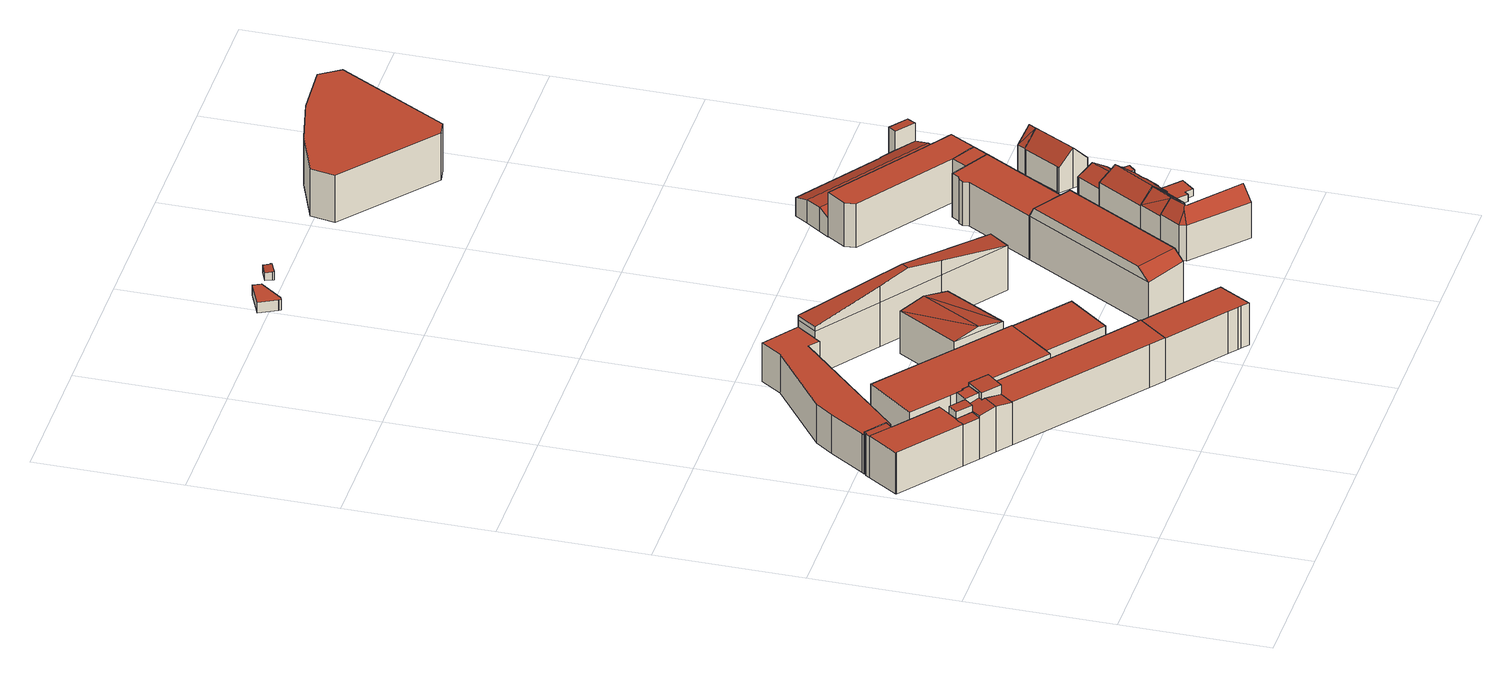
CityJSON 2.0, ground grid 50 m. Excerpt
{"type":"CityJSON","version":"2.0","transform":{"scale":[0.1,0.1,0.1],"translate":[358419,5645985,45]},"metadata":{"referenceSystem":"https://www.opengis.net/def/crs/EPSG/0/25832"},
"CityObjects":{
"building1":{"type":"Building","attributes":{"Gemeindeschluessel":"05315000","Geometrietyp2DReferenz":"3000","function":"31001_2000","roofType":"1000","measuredHeight":18.03},"geometry":[{"type":"Solid","lod":"2","boundaries":[[[[0,1,2,3]],[[4,5,1,0]],[[6,7,5,4]],[[8,9,7,6]],[[10,11,9,8]],[[12,13,11,10]],[[3,2,13,12]],[[10,8,6,4,0,3,12]],[[1,5,7,9,11,13,2]]]],"semantics":{"surfaces":[{"type":"WallSurface"},{"type":"RoofSurface"},{"type":"GroundSurface"}],"values":[[0,0,0,0,0,0,0,1,2]]}}]},
"building2":{"type":"Building","attributes":{"Gemeindeschluessel":"05315000","Geometrietyp2DReferenz":"3000","function":"31001_2000"},"children":["building2-1","building2-2","building2-3","building2-4","building2-5","building2-6","building2-7","building2-8"]},
"building2-1":{"type":"BuildingPart","attributes":{"roofType":"3100","measuredHeight":17.16},"parents":["building2"],"geometry":[{"type":"Solid","lod":"2","boundaries":[[[[14,15,16,17,18]],[[19,20,21,22]],[[18,17,23,24]],[[25,19,22,26,14,18,27]],[[24,28,27,18]],[[16,29,21,20,30,31,32,23,17]],[[15,14,26,33]],[[16,15,33,29]],[[29,33,26,22,21]],[[20,19,25,30]],[[30,25,27,31]],[[27,28,32,31]],[[32,28,24,23]]]],"semantics":{"surfaces":[{"type":"WallSurface"},{"type":"RoofSurface"},{"type":"GroundSurface"},{"type":"ClosureSurface"}],"values":[[0,0,0,1,1,2,0,3,3,3,3,3,3]]}}]},
"building2-2":{"type":"BuildingPart","attributes":{"roofType":"2100","measuredHeight":15.67},"parents":["building2"],"geometry":[{"type":"Solid","lod":"2","boundaries":[[[[34,35,16,15]],[[36,37,34,15,33]],[[35,38,29,16]],[[37,36,39]],[[35,34,37,39,38]],[[38,39,36,33,29]],[[16,29,33,15]]]],"semantics":{"surfaces":[{"type":"WallSurface"},{"type":"RoofSurface"},{"type":"GroundSurface"},{"type":"ClosureSurface"}],"values":[[0,1,2,0,3,3,3]]}}]},
"building2-3":{"type":"BuildingPart","attributes":{"roofType":"2100","measuredHeight":15.59},"parents":["building2"],"geometry":[{"type":"Solid","lod":"2","boundaries":[[[[40,41,42,43]],[[44,45,41,40]],[[46,47,45,44]],[[48,49,47,46]],[[50,51,49,48]],[[48,46,44,40,43,50]],[[41,45,47,49,51,42]],[[51,50,43,42]]]],"semantics":{"surfaces":[{"type":"WallSurface"},{"type":"RoofSurface"},{"type":"GroundSurface"},{"type":"ClosureSurface"}],"values":[[0,0,0,0,0,1,2,3]]}}]},
"building2-4":{"type":"BuildingPart","attributes":{"roofType":"9999","measuredHeight":6.33},"parents":["building2"],"geometry":[{"type":"Solid","lod":"2","boundaries":[[[[52,53,54,55,56]],[[52,57,58,53]],[[56,59,57,52]],[[55,21,59,56]],[[21,55,54,60]],[[60,54,53,58]],[[60,58,57,59,21]]]],"semantics":{"surfaces":[{"type":"RoofSurface"},{"type":"WallSurface"},{"type":"GroundSurface"}],"values":[[0,1,1,1,1,1,2]]}}]},
"building2-5":{"type":"BuildingPart","attributes":{"roofType":"1000","measuredHeight":16.21},"parents":["building2"],"geometry":[{"type":"Solid","lod":"2","boundaries":[[[[61,62,63,64]],[[65,24,23,62,61]],[[66,67,68,69]],[[70,71,67,66]],[[64,63,71,70]],[[66,69,72,65,61,64,70]],[[62,23,32,68,67,71,63]],[[24,65,72,28]],[[23,24,28,32]],[[32,28,72,69,68]]]],"semantics":{"surfaces":[{"type":"WallSurface"},{"type":"RoofSurface"},{"type":"GroundSurface"},{"type":"ClosureSurface"}],"values":[[0,0,0,0,0,1,2,0,3,3]]}}]},
"building2-6":{"type":"BuildingPart","attributes":{"roofType":"1000","measuredHeight":15.56},"parents":["building2"],"geometry":[{"type":"Solid","lod":"2","boundaries":[[[[73,43,42,74,75]],[[76,53,58,51,50,77]],[[78,79,35,34,80]],[[75,74,79,78]],[[80,37,39,81,76,77,73,75,78]],[[42,51,58,60,38,35,79,74]],[[43,73,77,50]],[[51,42,43,50]],[[53,76,81,54]],[[58,53,54,60]],[[60,54,81,39,38]],[[37,80,34]],[[38,39,37,34,35]]]],"semantics":{"surfaces":[{"type":"WallSurface"},{"type":"RoofSurface"},{"type":"GroundSurface"},{"type":"ClosureSurface"}],"values":[[0,0,0,0,1,2,0,3,0,3,3,0,3]]}}]},
"building2-7":{"type":"BuildingPart","attributes":{"roofType":"2100","measuredHeight":19.95},"parents":["building2"],"geometry":[{"type":"Solid","lod":"2","boundaries":[[[[82,83,20,19,84]],[[85,69,68,83,82]],[[84,86,87,85,82]],[[32,31,30,20,83,68]],[[72,69,85,87]],[[69,72,28,32,68]],[[27,28,72,87,86,25]],[[30,31,27,25]],[[32,28,27,31]],[[25,86,84,19]],[[20,30,25,19]]]],"semantics":{"surfaces":[{"type":"WallSurface"},{"type":"RoofSurface"},{"type":"GroundSurface"},{"type":"ClosureSurface"}],"values":[[0,0,1,2,0,3,0,3,3,0,3]]}}]},
"building2-8":{"type":"BuildingPart","attributes":{"roofType":"2100","measuredHeight":18.32},"parents":["building2"],"geometry":[{"type":"Solid","lod":"2","boundaries":[[[[88,89,90,91]],[[60,21,29,38]],[[39,36,90,89,81]],[[39,81,54,60,38]],[[54,81,89,88,22,55]],[[21,60,54,55]],[[26,22,88,91]],[[55,22,26,33,29,21]],[[33,26,91,90,36]],[[39,38,29,33,36]]]],"semantics":{"surfaces":[{"type":"RoofSurface"},{"type":"GroundSurface"},{"type":"WallSurface"},{"type":"ClosureSurface"}],"values":[[0,1,2,3,2,3,2,3,2,3]]}}]},
"building3":{"type":"Building","attributes":{"Gemeindeschluessel":"05315000","Geometrietyp2DReferenz":"3000","function":"31001_2000","roofType":"1000","measuredHeight":14.4},"address":[{"country":"Germany","locality":"Köln","thoroughfareNumber":"117","thoroughfareName":"Deutz-Mülheimer Str."}],"geometry":[{"type":"Solid","lod":"2","boundaries":[[[[92,93,94,95]],[[96,97,93,92]],[[98,99,97,96]],[[100,101,99,98]],[[102,103,101,100]],[[104,105,103,102]],[[106,107,105,104]],[[108,109,107,106]],[[110,111,109,108]],[[112,113,111,110]],[[114,115,113,112]],[[116,117,115,114]],[[95,94,117,116]],[[114,112,110,108,106,104,102,100,98,96,92,95,116]],[[93,97,99,101,103,105,107,109,111,113,115,117,94]]]],"semantics":{"surfaces":[{"type":"WallSurface"},{"type":"RoofSurface"},{"type":"GroundSurface"}],"values":[[0,0,0,0,0,0,0,0,0,0,0,0,0,1,2]]}}]},
"building4":{"type":"Building","attributes":{"Gemeindeschluessel":"05315000","Geometrietyp2DReferenz":"3000","function":"31001_2000","roofType":"1000","measuredHeight":12.83},"geometry":[{"type":"Solid","lod":"2","boundaries":[[[[118,119,120,121]],[[122,123,119,118]],[[124,125,123,122]],[[126,127,125,124]],[[128,129,127,126]],[[130,131,129,128]],[[132,133,131,130]],[[134,135,133,132]],[[121,120,135,134]],[[132,130,128,126,124,122,118,121,134]],[[119,123,125,127,129,131,133,135,120]]]],"semantics":{"surfaces":[{"type":"WallSurface"},{"type":"RoofSurface"},{"type":"GroundSurface"}],"values":[[0,0,0,0,0,0,0,0,0,1,2]]}}]},
"building5":{"type":"Building","attributes":{"Gemeindeschluessel":"05315000","Geometrietyp2DReferenz":"3000","function":"31001_2000","roofType":"1000","measuredHeight":12.24},"address":[{"country":"Germany","locality":"Köln","thoroughfareNumber":"119","thoroughfareName":"Deutz-Mülheimer Str."}],"geometry":[{"type":"Solid","lod":"2","boundaries":[[[[136,137,138,139]],[[140,141,137,136]],[[142,143,141,140]],[[139,138,143,142]],[[140,136,139,142]],[[137,141,143,138]]]],"semantics":{"surfaces":[{"type":"WallSurface"},{"type":"RoofSurface"},{"type":"GroundSurface"}],"values":[[0,0,0,0,1,2]]}}]},
"building6":{"type":"Building","attributes":{"Gemeindeschluessel":"05315000","Geometrietyp2DReferenz":"3000","function":"31001_2000","roofType":"1000","measuredHeight":15.69},"address":[{"country":"Germany","locality":"Köln","thoroughfareNumber":"115","thoroughfareName":"Deutz-Mülheimer Str."}],"geometry":[{"type":"Solid","lod":"2","boundaries":[[[[144,145,146,147]],[[148,149,145,144]],[[150,151,149,148]],[[152,153,151,150]],[[154,155,153,152]],[[156,157,155,154]],[[147,146,157,156]],[[154,152,150,148,144,147,156]],[[145,149,151,153,155,157,146]]]],"semantics":{"surfaces":[{"type":"WallSurface"},{"type":"RoofSurface"},{"type":"GroundSurface"}],"values":[[0,0,0,0,0,0,0,1,2]]}}]},
"building7":{"type":"Building","attributes":{"Gemeindeschluessel":"05315000","Geometrietyp2DReferenz":"3000","function":"31001_2000","roofType":"3100","measuredHeight":17.87},"geometry":[{"type":"Solid","lod":"2","boundaries":[[[[158,159,160,161]],[[162,163,159,158]],[[164,165,163,162]],[[161,160,165,164]],[[158,166,162]],[[164,167,161]],[[167,166,158]],[[158,161,167]],[[164,162,166]],[[166,167,164]],[[159,163,165,160]]]],"semantics":{"surfaces":[{"type":"WallSurface"},{"type":"RoofSurface"},{"type":"GroundSurface"}],"values":[[0,0,0,0,0,0,1,1,1,1,2]]}}]},
"building8":{"type":"Building","attributes":{"Gemeindeschluessel":"05315000","Geometrietyp2DReferenz":"3000","function":"31001_2000","roofType":"5000","measuredHeight":24.68},"geometry":[{"type":"Solid","lod":"2","boundaries":[[[[168,169,170,171]],[[172,173,169,168]],[[174,175,173,172]],[[176,177,175,174]],[[178,179,177,176]],[[180,181,179,178]],[[182,183,181,180]],[[184,185,183,182]],[[186,187,185,184]],[[171,170,187,186]],[[188,189,190]],[[191,192,193,190,189,178]],[[194,195,196,197,189,188]],[[189,197,198,180,178]],[[198,182,180]],[[198,197,196,184,182]],[[195,194,171,186]],[[196,195,186,184]],[[194,188,190,168,171]],[[193,192,174,172]],[[190,193,172,168]],[[192,191,176,174]],[[191,178,176]],[[169,173,175,177,179,181,183,185,187,170]]]],"semantics":{"surfaces":[{"type":"WallSurface"},{"type":"RoofSurface"},{"type":"GroundSurface"}],"values":[[0,0,0,0,0,0,0,0,0,0,1,1,1,1,0,0,0,0,0,0,0,0,0,2]]}}]},
"building9":{"type":"Building","attributes":{"Gemeindeschluessel":"05315000","Geometrietyp2DReferenz":"3000","function":"31001_2000","roofType":"1000","measuredHeight":3.75},"geometry":[{"type":"Solid","lod":"2","boundaries":[[[[199,200,201,202]],[[203,204,200,199]],[[205,206,204,203]],[[207,208,206,205]],[[209,210,208,207]],[[211,212,210,209]],[[202,201,212,211]],[[209,207,205,203,199,202,211]],[[200,204,206,208,210,212,201]]]],"semantics":{"surfaces":[{"type":"WallSurface"},{"type":"RoofSurface"},{"type":"GroundSurface"}],"values":[[0,0,0,0,0,0,0,1,2]]}}]},
"building10":{"type":"Building","attributes":{"Gemeindeschluessel":"05315000","Geometrietyp2DReferenz":"3000","function":"31001_2000","roofType":"9999","measuredHeight":20.16},"address":[{"country":"Germany","locality":"Köln","thoroughfareNumber":"121","thoroughfareName":"Deutz-Mülheimer Str."}],"geometry":[{"type":"Solid","lod":"2","boundaries":[[[[213,214,215,216]],[[217,218,214,213]],[[219,220,218,217]],[[216,215,220,219]],[[216,221,222,213]],[[213,222,223,217]],[[217,223,224,219]],[[219,224,221,216]],[[222,221,224,223]],[[214,218,220,215]]]],"semantics":{"surfaces":[{"type":"WallSurface"},{"type":"RoofSurface"},{"type":"GroundSurface"}],"values":[[0,0,0,0,1,0,1,0,1,2]]}}]},
"building11":{"type":"Building","attributes":{"Gemeindeschluessel":"05315000","Geometrietyp2DReferenz":"3000","function":"31001_2000","roofType":"2100","measuredHeight":3.08},"geometry":[{"type":"Solid","lod":"2","boundaries":[[[[225,226,227,228]],[[229,230,226,225]],[[231,232,230,229]],[[233,234,232,231]],[[235,236,234,233]],[[237,238,236,235]],[[228,227,238,237]],[[235,233,231,229,225,228,237]],[[226,230,232,234,236,238,227]]]],"semantics":{"surfaces":[{"type":"WallSurface"},{"type":"RoofSurface"},{"type":"GroundSurface"}],"values":[[0,0,0,0,0,0,0,1,2]]}}]},
"building12":{"type":"Building","attributes":{"Gemeindeschluessel":"05315000","Geometrietyp2DReferenz":"3000","function":"31001_1100","roofType":"5000","measuredHeight":17.74},"address":[{"country":"Germany","locality":"Köln","thoroughfareNumber":"1","thoroughfareName":"Ferdinandstr."}],"geometry":[{"type":"Solid","lod":"2","boundaries":[[[[239,240,241,242]],[[243,244,240,239]],[[245,246,244,243]],[[247,248,246,245]],[[249,250,248,247]],[[251,252,250,249]],[[242,241,252,251]],[[253,254,255,251,249,256]],[[249,247,256]],[[256,247,245,253]],[[254,253,245,243,257]],[[243,239,257]],[[254,257,239,242,255]],[[242,251,255]],[[240,244,246,248,250,252,241]]]],"semantics":{"surfaces":[{"type":"WallSurface"},{"type":"RoofSurface"},{"type":"GroundSurface"}],"values":[[0,0,0,0,0,0,0,1,0,1,1,0,1,1,2]]}}]},
"building13":{"type":"Building","attributes":{"Gemeindeschluessel":"05315000","Geometrietyp2DReferenz":"3000","function":"31001_1000","roofType":"3100","measuredHeight":17.01},"address":[{"country":"Germany","locality":"Köln","thoroughfareNumber":"136","thoroughfareName":"Deutz-Mülheimer Str."}],"geometry":[{"type":"Solid","lod":"2","boundaries":[[[[258,259,240,260]],[[261,262,259,258]],[[263,264,262,261]],[[260,240,264,263]],[[258,265,261]],[[263,266,260]],[[266,265,258]],[[258,260,266]],[[263,261,265]],[[265,266,263]],[[259,262,264,240]]]],"semantics":{"surfaces":[{"type":"WallSurface"},{"type":"RoofSurface"},{"type":"GroundSurface"}],"values":[[0,0,0,0,0,0,1,1,1,1,2]]}}]},
"building14":{"type":"Building","attributes":{"Gemeindeschluessel":"05315000","Geometrietyp2DReferenz":"3000","function":"31001_2000"},"children":["building14-1","building14-2"]},
"building14-1":{"type":"BuildingPart","attributes":{"roofType":"1000","measuredHeight":16.33},"parents":["building14"],"geometry":[{"type":"Solid","lod":"2","boundaries":[[[[267,268,269,270]],[[271,272,268,267]],[[273,274,272,271]],[[275,276,274,273]],[[273,271,267,270,275]],[[268,272,274,276,269]],[[270,269,276,275]]]],"semantics":{"surfaces":[{"type":"WallSurface"},{"type":"RoofSurface"},{"type":"GroundSurface"},{"type":"ClosureSurface"}],"values":[[0,0,0,0,1,2,3]]}}]},
"building14-2":{"type":"BuildingPart","attributes":{"roofType":"1000","measuredHeight":16.33},"parents":["building14"],"geometry":[{"type":"Solid","lod":"2","boundaries":[[[[277,215,214,278]],[[279,280,215,277]],[[281,282,280,279]],[[283,284,282,281]],[[285,286,284,283]],[[287,288,286,285]],[[270,269,288,287]],[[278,214,276,275]],[[270,287,285,283,281,279,277,278,275]],[[215,280,282,284,286,288,269,276,214]],[[275,276,269,270]]]],"semantics":{"surfaces":[{"type":"WallSurface"},{"type":"RoofSurface"},{"type":"GroundSurface"},{"type":"ClosureSurface"}],"values":[[0,0,0,0,0,0,0,0,1,2,3]]}}]},
"building15":{"type":"Building","attributes":{"Gemeindeschluessel":"05315000","Geometrietyp2DReferenz":"3000","function":"31001_1100","roofType":"3100","measuredHeight":16.89},"address":[{"country":"Germany","locality":"Köln","thoroughfareNumber":"138","thoroughfareName":"Deutz-Mülheimer Str."}],"geometry":[{"type":"Solid","lod":"2","boundaries":[[[[289,290,291,292]],[[293,294,290,289]],[[295,296,294,293]],[[297,298,296,295]],[[299,300,298,297]],[[301,262,300,299]],[[302,303,262,301]],[[304,259,303,302]],[[305,306,259,304]],[[307,308,306,305]],[[309,310,308,307]],[[311,312,310,309]],[[292,291,312,311]],[[305,304,302,307]],[[301,299,297,295,293,289,292,311,309,307,302]],[[290,294,296,298,300,262,303,259,306,308,310,312,291]]]],"semantics":{"surfaces":[{"type":"WallSurface"},{"type":"RoofSurface"},{"type":"GroundSurface"}],"values":[[0,0,0,0,0,0,0,0,0,0,0,0,0,1,1,2]]}}]},
"building16":{"type":"Building","attributes":{"Gemeindeschluessel":"05315000","Geometrietyp2DReferenz":"3000","function":"31001_2000","roofType":"1000","measuredHeight":16.43},"geometry":[{"type":"Solid","lod":"2","boundaries":[[[[313,314,315,267]],[[316,317,314,313]],[[318,319,317,316]],[[320,321,319,318]],[[322,323,321,320]],[[324,325,323,322]],[[273,326,325,324]],[[271,327,326,273]],[[267,315,327,271]],[[273,324,322,320,318,316,313,267,271]],[[314,317,319,321,323,325,326,327,315]]]],"semantics":{"surfaces":[{"type":"WallSurface"},{"type":"RoofSurface"},{"type":"GroundSurface"}],"values":[[0,0,0,0,0,0,0,0,0,1,2]]}}]},
"building17":{"type":"Building","attributes":{"Gemeindeschluessel":"05315000","Geometrietyp2DReferenz":"3000","function":"31001_1000"},"address":[{"country":"Germany","locality":"Köln","thoroughfareNumber":"140","thoroughfareName":"Deutz-Mülheimer Str."}],"children":["building17-1","building17-2","building17-3"]},
"building17-1":{"type":"BuildingPart","attributes":{"roofType":"2100","measuredHeight":7.61},"parents":["building17"],"geometry":[{"type":"Solid","lod":"2","boundaries":[[[[328,310,329,330]],[[331,332,310,328]],[[333,334,335,336]],[[330,329,334,333]],[[336,331,328,330,333]],[[310,332,335,334,329]],[[332,331,336,335]]]],"semantics":{"surfaces":[{"type":"WallSurface"},{"type":"RoofSurface"},{"type":"GroundSurface"},{"type":"ClosureSurface"}],"values":[[0,0,0,0,1,2,3]]}}]},
"building17-2":{"type":"BuildingPart","attributes":{"roofType":"3100","measuredHeight":13.4},"parents":["building17"],"geometry":[{"type":"Solid","lod":"2","boundaries":[[[[337,338,332,331,339]],[[340,306,338,337]],[[341,342,306,340]],[[343,342,341]],[[344,345,342,343]],[[346,347,345,344]],[[348,349,347,346]],[[350,351,352,349,348]],[[353,336,335,354,355,356]],[[346,344,343,341,340,337,348]],[[339,353,356,350,348,337]],[[332,338,306,342,345,347,349,352,354,335]],[[331,336,353,339]],[[332,335,336,331]],[[355,351,350,356]],[[354,352,351,355]]]],"semantics":{"surfaces":[{"type":"WallSurface"},{"type":"RoofSurface"},{"type":"GroundSurface"},{"type":"ClosureSurface"}],"values":[[0,0,0,0,0,0,0,0,0,1,1,2,0,3,0,3]]}}]},
"building17-3":{"type":"BuildingPart","attributes":{"roofType":"1000","measuredHeight":7.5},"parents":["building17"],"geometry":[{"type":"Solid","lod":"2","boundaries":[[[[357,358,359,360]],[[355,354,358,357]],[[361,362,352,351]],[[363,364,362,361]],[[365,366,364,363]],[[367,368,366,365]],[[369,370,368,367]],[[371,372,370,369]],[[373,374,372,371]],[[375,376,374,373]],[[377,378,376,375]],[[360,359,378,377]],[[375,373,371,369,367,365,363,361,351,355,357,360,377]],[[358,354,352,362,364,366,368,370,372,374,376,378,359]],[[354,355,351,352]]]],"semantics":{"surfaces":[{"type":"WallSurface"},{"type":"RoofSurface"},{"type":"GroundSurface"},{"type":"ClosureSurface"}],"values":[[0,0,0,0,0,0,0,0,0,0,0,0,1,2,3]]}}]},
"building18":{"type":"Building","attributes":{"Gemeindeschluessel":"05315000","Geometrietyp2DReferenz":"3000","function":"31001_2460","roofType":"1000","measuredHeight":2.58},"geometry":[{"type":"Solid","lod":"2","boundaries":[[[[379,380,381,382]],[[383,384,380,379]],[[385,386,384,383]],[[387,388,386,385]],[[389,390,388,387]],[[382,381,390,389]],[[387,385,383,379,382,389]],[[380,384,386,388,390,381]]]],"semantics":{"surfaces":[{"type":"WallSurface"},{"type":"RoofSurface"},{"type":"GroundSurface"}],"values":[[0,0,0,0,0,0,1,2]]}}]},
"building19":{"type":"Building","attributes":{"Gemeindeschluessel":"05315000","Geometrietyp2DReferenz":"3000","function":"31001_2000"},"children":["building19-1","building19-2"]},
"building19-1":{"type":"BuildingPart","attributes":{"roofType":"2100","measuredHeight":13.76},"parents":["building19"],"geometry":[{"type":"Solid","lod":"2","boundaries":[[[[391,392,393,394]],[[395,396,397,392,391]],[[394,393,398,399,400]],[[395,391,394,400]],[[392,397,398,393]],[[396,395,400,399]],[[398,397,396,399]]]],"semantics":{"surfaces":[{"type":"WallSurface"},{"type":"RoofSurface"},{"type":"GroundSurface"},{"type":"ClosureSurface"}],"values":[[0,0,0,1,2,0,3]]}}]},
"building19-2":{"type":"BuildingPart","attributes":{"roofType":"9999","measuredHeight":9.04},"parents":["building19"],"geometry":[{"type":"Solid","lod":"2","boundaries":[[[[401,402,403,404]],[[405,406,402,401]],[[407,408,406,405]],[[409,410,408,407]],[[411,412,410,409]],[[413,414,412,411]],[[415,416,414,413]],[[417,418,416,415]],[[419,420,418,417]],[[399,398,420,419]],[[421,422,397,396]],[[423,424,422,421]],[[425,426,424,423]],[[404,403,426,425]],[[396,399,419,417,415,413,411,421]],[[407,405,401,404,425,409]],[[409,425,423,421,411]],[[402,406,408,410,412,414,416,418,420,398,397,422,424,426,403]],[[398,399,396,397]]]],"semantics":{"surfaces":[{"type":"WallSurface"},{"type":"RoofSurface"},{"type":"GroundSurface"},{"type":"ClosureSurface"}],"values":[[0,0,0,0,0,0,0,0,0,0,0,0,0,0,1,1,1,2,3]]}}]},
"building20":{"type":"Building","attributes":{"Gemeindeschluessel":"05315000","Geometrietyp2DReferenz":"3000","function":"31001_1000"},"address":[{"country":"Germany","locality":"Köln","thoroughfareNumber":"144","thoroughfareName":"Deutz-Mülheimer Str."}],"children":["building20-1","building20-2"]},
"building20-1":{"type":"BuildingPart","attributes":{"roofType":"3100","measuredHeight":14.89},"parents":["building20"],"geometry":[{"type":"Solid","lod":"2","boundaries":[[[[427,428,429,430,431]],[[432,433,428,427]],[[434,435,436,433,432]],[[427,437,432]],[[438,437,427]],[[427,431,439,438]],[[434,432,437]],[[437,438,440,434]],[[428,433,436,441,429]],[[434,442,435]],[[441,443,431,430,429]],[[436,435,442,443,441]],[[440,442,434]],[[438,439,431,443]],[[440,438,443,442]]]],"semantics":{"surfaces":[{"type":"WallSurface"},{"type":"RoofSurface"},{"type":"GroundSurface"},{"type":"ClosureSurface"}],"values":[[0,0,0,0,1,1,1,1,2,0,3,3,0,3,3]]}}]},
"building20-2":{"type":"BuildingPart","attributes":{"roofType":"3100","measuredHeight":14.92},"parents":["building20"],"geometry":[{"type":"Solid","lod":"2","boundaries":[[[[444,445,446,447]],[[448,449,445,444]],[[450,451,449,448]],[[452,453,451,450]],[[454,455,453,452]],[[456,457,455,454]],[[458,459,457,456]],[[460,461,459,458]],[[430,429,461,460]],[[462,463,436,435]],[[447,446,463,462]],[[439,431,430,460,458,456,454,452,464]],[[450,448,444,447,462,435,442,440,464,452]],[[445,449,451,453,455,457,459,461,429,441,436,463,446]],[[439,464,438]],[[429,430,431,443,441]],[[431,439,438,443]],[[438,464,440]],[[443,442,435,436,441]],[[443,438,440,442]]]],"semantics":{"surfaces":[{"type":"WallSurface"},{"type":"RoofSurface"},{"type":"GroundSurface"},{"type":"ClosureSurface"}],"values":[[0,0,0,0,0,0,0,0,0,0,0,1,1,2,0,3,3,0,3,3]]}}]},
"building21":{"type":"Building","attributes":{"Gemeindeschluessel":"05315000","Geometrietyp2DReferenz":"3000","function":"31001_2000","roofType":"1000","measuredHeight":17.57},"address":[{"country":"Germany","locality":"Köln","thoroughfareNumber":"5","thoroughfareName":"Am Eckigen Rundbau"},{"country":"Germany","locality":"Köln","thoroughfareNumber":"5","thoroughfareName":"KHD-Str."},{"country":"Germany","locality":"Köln","thoroughfareNumber":"7","thoroughfareName":"Am Eckigen Rundbau"}],"geometry":[{"type":"Solid","lod":"2","boundaries":[[[[465,466,467,468]],[[469,470,466,465]],[[471,472,470,469]],[[473,474,472,471]],[[475,476,474,473]],[[477,478,476,475]],[[479,480,478,477]],[[468,467,480,479]],[[477,475,473,471,469,465,468,479]],[[466,470,472,474,476,478,480,467]]]],"semantics":{"surfaces":[{"type":"WallSurface"},{"type":"RoofSurface"},{"type":"GroundSurface"}],"values":[[0,0,0,0,0,0,0,0,1,2]]}}]}
},
"vertices":[
[349,675,208],[349,675,28],[380,715,28],[380,715,208],[307,707,208],[307,707,28],[335,743,208],[335,743,28],[355,727,208],[355,727,28],[358,731,208],[358,731,28],[376,718,208],[376,718,28],
[262,648,183],[262,648,176],[262,648,23],[312,610,23],[312,610,194],[349,675,192],[349,675,23],[307,707,23],[307,707,183],[362,571,23],[362,571,183],[338,662,192],[284,678,183],[347,655,194],[397,616,183],[284,678,23],[338,662,23],[347,655,23],[397,616,23],[284,678,179],
[211,688,176],[211,688,23],[234,717,179],[227,708,178],[234,717,23],[234,717,178],
[81,967,178],[81,967,23],[73,954,23],[73,954,176],[83,966,178],[83,966,23],[89,974,179],[89,974,23],[157,921,179],[157,921,23],[141,899,176],[141,899,23],
[338,746,86],[287,785,86],[257,746,86],[307,707,86],[335,743,86],[338,746,23],[287,785,23],[335,743,23],[257,746,23],
[784,242,185],[784,242,23],[831,205,23],[831,205,185],[362,571,185],[813,377,185],[813,377,23],[438,669,23],[438,669,185],[908,304,185],[908,304,23],[397,616,185],
[73,954,178],[4,849,23],[4,849,178],[287,785,178],[141,899,178],[6,847,178],[6,847,23],[211,688,178],[257,746,178],
[380,715,222],[380,715,23],[349,675,219],[438,669,222],[338,662,218],[397,616,218],
[307,707,206],[257,746,206],[234,717,204],[284,678,204],
[157,921,166],[157,921,22],[171,910,22],[171,910,166],[89,974,166],[89,974,22],[95,982,166],[95,982,22],[173,1101,166],[173,1101,22],[218,1161,166],[218,1161,22],[458,1343,166],[458,1343,22],[506,1415,166],[506,1415,22],[622,1330,166],[622,1330,22],[573,1262,166],[573,1262,22],[559,1243,166],[559,1243,22],[526,1272,166],[526,1272,22],[178,917,166],[178,917,22],
[389,1033,154],[389,1033,25],[268,875,25],[268,875,154],[460,978,154],[460,978,25],[644,833,154],[644,833,25],[793,716,154],[793,716,25],[820,695,154],[820,695,25],[713,558,154],[713,558,25],[697,538,154],[697,538,25],[393,777,154],[393,777,25],
[820,695,151],[820,695,28],[713,558,28],[713,558,151],[1002,552,151],[1002,552,28],[896,414,151],[896,414,28],
[908,304,183],[908,304,26],[831,205,26],[831,205,183],[1153,113,183],[1153,113,26],[1090,4,183],[1090,4,26],[1066,23,183],[1066,23,26],[1056,30,183],[1056,30,26],[1026,54,183],[1026,54,26],
[767,1041,181],[767,1041,23],[644,833,23],[644,833,181],[913,927,181],[913,927,23],[793,716,181],[793,716,23],[840,984,201],[718,775,201],
[758,1231,192],[758,1231,27],[622,1330,27],[622,1330,192],[826,1181,192],[826,1181,27],[908,1120,192],[908,1120,27],[1174,925,192],[1174,925,27],[1241,876,192],[1241,876,27],[1191,808,192],[1191,808,27],[979,963,192],[979,963,27],[782,1109,192],[782,1109,27],[573,1262,192],[573,1262,27],[623,1329,209],[889,1067,274],[758,1231,205],[1174,925,194],[908,1120,201],[826,1181,203],[622,1330,209],[573,1262,209],[782,1109,254],[871,1043,274],[979,963,246],
[579,3075,47],[579,3075,9],[487,3034,9],[487,3034,47],[592,3049,47],[592,3049,9],[534,2972,47],[534,2972,9],[522,2966,47],[522,2966,9],[519,2973,47],[519,2973,9],[518,2973,47],[518,2973,9],
[1489,695,211],[1489,695,31],[1365,785,31],[1365,785,195],[1235,255,201],[1235,255,31],[1103,331,194],[1103,331,31],[1356,769,232],[1483,686,232],[1253,288,233],[1125,371,233],
[664,3058,40],[664,3058,11],[673,3037,11],[673,3037,42],[705,3076,40],[705,3076,11],[714,3054,42],[714,3054,11],[715,3054,42],[715,3054,11],[717,3049,42],[717,3049,11],[676,3031,42],[676,3031,11],
[1520,405,166],[1520,405,33],[1479,336,33],[1479,336,166],[1598,360,166],[1598,360,33],[1586,336,166],[1586,336,33],[1724,221,166],[1724,221,33],[1659,150,166],[1659,150,33],[1482,310,166],[1482,310,33],[1531,325,207],[1530,330,210],[1518,328,201],[1691,185,210],[1559,383,208],
[1564,481,159],[1564,481,33],[1520,405,159],[1657,428,159],[1657,428,33],[1612,352,159],[1612,352,33],[1610,455,203],[1566,379,203],
[1612,1099,194],[1612,1099,31],[1583,1049,31],[1583,1049,194],[1681,1060,194],[1681,1060,31],[1694,1052,194],[1694,1052,31],[1665,1002,194],[1665,1002,31],
[1365,785,194],[1489,695,194],[1497,1014,194],[1497,1014,31],[1496,1035,194],[1496,1035,31],[1505,1048,194],[1505,1048,31],[1518,1054,194],[1518,1054,31],[1532,1078,194],[1532,1078,31],
[1721,519,156],[1721,519,33],[1728,531,33],[1728,531,156],[1736,510,142],[1736,510,33],[1708,462,142],[1708,462,33],[1693,471,156],[1693,471,33],[1665,423,156],[1665,423,33],[1657,428,163],[1615,452,202],[1615,452,33],[1564,481,156],[1658,639,156],[1658,639,33],[1701,599,202],[1701,599,33],[1753,552,147],[1753,552,33],[1738,525,147],[1738,525,33],
[1292,1323,194],[1292,1323,30],[1612,1099,30],[1287,1361,194],[1287,1361,30],[1330,1424,194],[1330,1424,30],[1648,1203,194],[1648,1203,30],[1731,1146,194],[1731,1146,30],[1743,1138,194],[1743,1138,30],[1694,1052,30],[1681,1060,30],
[1753,552,108],[1769,537,33],[1769,537,107],[1738,566,109],[1738,566,33],[1791,562,107],[1791,562,33],[1755,596,33],[1755,596,109],
[1698,603,167],[1698,603,33],[1738,566,131],[1658,639,131],[1703,716,132],[1703,716,33],[1703,716,131],[1704,718,131],[1704,718,33],[1706,722,131],[1706,722,33],[1745,685,167],[1745,685,33],[1784,649,132],[1784,649,108],[1784,649,33],[1755,596,131],[1772,627,33],[1772,627,108],[1772,627,132],
[1784,616,108],[1784,616,33],[1780,608,33],[1780,608,108],[1799,635,108],[1799,635,33],[1798,634,108],[1798,634,33],[1820,614,108],[1820,614,33],[1821,616,108],[1821,616,33],[1828,611,108],[1828,611,33],[1826,609,108],[1826,609,33],[1843,593,108],[1843,593,33],[1842,591,108],[1842,591,33],[1823,570,108],[1823,570,33],
[1809,487,61],[1809,487,35],[1759,432,35],[1759,432,61],[1873,428,61],[1873,428,35],[1834,384,61],[1834,384,35],[1812,404,61],[1812,404,35],[1802,392,61],[1802,392,35],
[1839,1305,161],[1839,1305,27],[1773,1348,27],[1773,1348,165],[1822,1275,161],[1822,1275,95],[1822,1275,27],[1755,1322,27],[1755,1322,95],[1755,1322,165],
[1731,1146,96],[1731,1146,27],[1743,1138,27],[1743,1138,96],[1648,1203,96],[1648,1203,27],[1330,1424,96],[1330,1424,27],[1353,1457,117],[1353,1457,27],[1388,1507,114],[1388,1507,27],[1418,1551,96],[1418,1551,27],[1702,1353,96],[1702,1353,27],[1704,1357,95],[1704,1357,27],[1738,1333,95],[1738,1333,27],[1793,1226,114],[1793,1226,27],[1763,1173,117],[1763,1173,27],[1763,1172,117],[1763,1172,27],
[1834,949,129],[1834,949,33],[1819,923,33],[1819,923,128],[1819,923,129],[1920,900,129],[1920,900,33],[1906,874,129],[1906,874,128],[1906,874,33],[1877,924,182],[1862,898,182],[1848,906,165],[1877,890,164],[1862,898,33],[1905,874,129],[1862,898,129],
[1825,726,127],[1825,726,33],[1825,727,33],[1825,727,127],[1824,725,128],[1824,725,33],[1822,721,128],[1822,721,33],[1784,756,183],[1784,756,33],[1745,792,127],[1745,792,33],[1748,798,127],[1748,798,33],[1749,797,128],[1749,797,33],[1814,916,128],[1814,916,33],[1825,728,128],[1825,728,33],[1862,898,183],
[1040,2932,183],[1040,2932,7],[1354,2676,7],[1354,2676,183],[1055,3017,183],[1055,3017,7],[1221,3082,183],[1221,3082,7],[1391,3122,183],[1391,3122,7],[1571,3133,183],[1571,3133,7],[1617,3063,183],[1617,3063,7],[1405,2684,183],[1405,2684,7]
]}
